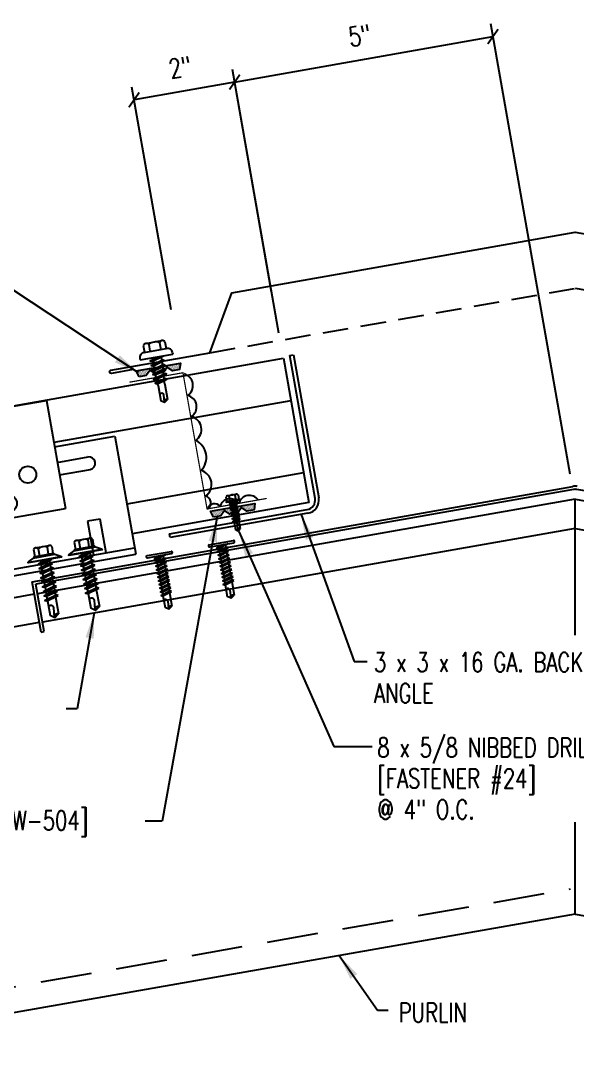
# Model space of a CAD drawing. Extents: x 1 to 43.1, y 11.4 to 32.3.
# Drawn here: x 12.31 to 23.2, y 11.91 to 32.26 of the extents above; entities that cross this region are included whole.
import ezdxf
from ezdxf.enums import TextEntityAlignment as Align

# ---------------------------------------------------------------- set-up
doc = ezdxf.new("R2010")
doc.units = 0
doc.header["$LTSCALE"] = 4
doc.header["$MEASUREMENT"] = 0
doc.linetypes.add('HIDDEN', pattern=[0.375, 0.25, -0.125])
doc.layers.get('0').update_dxf_attribs({"linetype": 'CONTINUOUS'})
doc.layers.get('DEFPOINTS').update_dxf_attribs({"linetype": 'CONTINUOUS'})
for name, color, linetype in [('CLIP', 5, 'CONTINUOUS'), ('CLO', 3, 'CONTINUOUS'), ('DIM', 7, 'CONTINUOUS'), ('FASTENER', 9, 'CONTINUOUS'), ('PANEL', 11, 'CONTINUOUS'), ('SEALANT', 8, 'CONTINUOUS'), ('STLA', 12, 'CONTINUOUS'), ('TAPE', 8, 'CONTINUOUS'), ('TEXT', 2, 'CONTINUOUS'), ('TRIM', 6, 'CONTINUOUS')]:
    doc.layers.add(name, color=color, linetype=linetype)
doc.styles.add('TEXT', font='SIMPLEX', dxfattribs={"width": 0.75, "height": 6})
doc.styles.add('TEXT1', font='ROMANS.shx', dxfattribs={"width": 0.75, "height": 0.375})
doc.dimstyles.new('DETAIL', dxfattribs={"dimscale": 4, "dimtxt": 0.09375, "dimasz": 0.0625, "dimexe": 0.0625, "dimexo": 0.125, "dimgap": 0.0625, "dimtad": 1, "dimdec": 4, "dimzin": 3, "dimdsep": 46, "dimlunit": 4, "dimtxsty": 'TEXT1', "dimblk": 'ARCHTICK', "dimcen": 0.0625, "dimclrd": 7, "dimclre": 7, "dimclrt": 2, "dimadec": 0, "dimazin": 0, "dimtfac": 0.59375, "dimtdec": 4, "dimtmove": 0, "dimatfit": 3, "dimfxl": 0, "dimfrac": 2, "dimtolj": 1, "dimtzin": 3, "dimarcsym": 0})
doc.dimstyles.new('DETAIL$7', dxfattribs={"dimscale": 4, "dimtxt": 0.09375, "dimasz": 0.125, "dimexe": 0.0625, "dimexo": 0.125, "dimgap": 0.0625, "dimtad": 1, "dimdec": 5, "dimzin": 3, "dimdsep": 46, "dimlunit": 4, "dimtxsty": 'TEXT', "dimblk": 'ARCHTICK', "dimcen": 0.0625, "dimclrd": 7, "dimclre": 7, "dimclrt": 2, "dimadec": 0, "dimazin": 0, "dimtfac": 0.666667, "dimtdec": 5, "dimtmove": 0, "dimatfit": 3, "dimfxl": 0, "dimfrac": 2, "dimtolj": 1, "dimtzin": 3, "dimarcsym": 0})

# ---------------------------------------------------------------- blocks, each defined once
blk = doc.blocks.new('_ArchTick')
at = {"color": 0, "const_width": 0.15}
blk.add_lwpolyline([(-0.5, -0.5), (0.5, 0.5)], dxfattribs=at)
blk = doc.blocks.new('*D5')
at = {"layer": 'DEFPOINTS', "color": 0}
for p in [(14.528, 30.709), (17.309, 26.452), (15.34, 26.105)]:
    blk.add_point(p, dxfattribs=at)
at = {"layer": 'DIM', "color": 7, "lineweight": -2}
for p, q in [((17.222, 26.944), (16.454, 31.303)), ((15.253, 26.597), (14.484, 30.955)), ((16.497, 31.056), (14.528, 30.709))]:
    blk.add_line(p, q, dxfattribs=at)
at = {"layer": 'DIM', "color": 7, "lineweight": -2, "xscale": 0.25, "yscale": 0.25, "zscale": 0.25}
for p, rotation in [((16.497, 31.056), 9.999999999999886), ((14.528, 30.709), 189.9999999999999)]:
    blk.add_blockref('_ArchTick', p, dxfattribs=dict(at, rotation=rotation))
at = {"layer": 'DIM', "color": 2, "insert": (15.43, 31.349), "char_height": 0.375, "attachment_point": 5, "rotation": 10, "style": 'TEXT1'}
blk.add_mtext('\\A1;2"', dxfattribs=at)
blk = doc.blocks.new('*D4')
at = {"layer": 'DEFPOINTS', "color": 0}
for p in [(21.555, 31.948), (17.451, 25.651), (23.153, 22.888)]:
    blk.add_point(p, dxfattribs=at)
at = {"layer": 'DIM', "color": 7, "lineweight": -2}
for p, q in [((23.066, 23.381), (21.512, 32.194)), ((16.497, 31.056), (21.555, 31.948)), ((17.364, 26.143), (16.454, 31.303))]:
    blk.add_line(p, q, dxfattribs=at)
at = {"layer": 'DIM', "color": 7, "lineweight": -2, "xscale": 0.25, "yscale": 0.25, "zscale": 0.25}
for p, rotation in [((21.555, 31.948), 10), ((16.497, 31.056), 190)]:
    blk.add_blockref('_ArchTick', p, dxfattribs=dict(at, rotation=rotation))
at = {"layer": 'DIM', "color": 2, "insert": (18.944, 31.968), "char_height": 0.375, "attachment_point": 5, "rotation": 10, "style": 'TEXT1'}
blk.add_mtext('\\A1;5"', dxfattribs=at)
blk = doc.blocks.new('MB_DW1')
at = {"layer": 'FASTENER'}
for p, q in [((-0.181, 0.276), (-0.181, 0.137)), ((-0.135, 0.302), (0.135, 0.302)), ((-0.089, 0.276), (-0.089, 0.137)), ((0.089, 0.276), (0.089, 0.137)), ((0.181, 0.276), (0.181, 0.137)), ((-0.217, 0.114), (-0.326, 0.059)), ((-0.326, 0.059), (-0.326, 0.049)), ((-0.326, 0.049), (0.326, 0.049)), ((-0.217, 0.114), (0.217, 0.114)), ((-0.193, 0.137), (0.193, 0.137)), ((-0.193, 0.119), (0.193, 0.119)), ((-0.181, 0.137), (0.181, 0.137)), ((-0.139, -0.016), (0.046, 0.037)), ((-0.104, -0.036), (0.139, 0.033)), ((-0.086, 0.037), (-0.086, -0.001)), ((-0.086, 0.037), (0.086, 0.037)), ((0.086, 0.037), (0.133, 0.037)), ((0.086, 0.018), (0.086, -0.042)), ((0.139, 0.033), (0.133, 0.037)), ((0.217, 0.114), (0.326, 0.059)), ((0.326, 0.059), (0.326, 0.049)), ((-0.104, -0.036), (-0.139, -0.016)), ((-0.139, -0.107), (0.104, -0.038)), ((-0.104, -0.127), (-0.139, -0.107)), ((-0.139, -0.198), (0.104, -0.128)), ((-0.104, -0.218), (-0.139, -0.198)), ((-0.104, -0.127), (0.139, -0.058)), ((-0.104, -0.218), (0.139, -0.149)), ((-0.086, -0.031), (-0.086, -0.092)), ((-0.086, -0.122), (-0.086, -0.183)), ((0.086, -0.073), (0.086, -0.133)), ((0.086, -0.164), (0.086, -0.224)), ((0.139, -0.058), (0.104, -0.038)), ((0.139, -0.149), (0.104, -0.128)), ((-0.139, -0.289), (0.104, -0.219)), ((-0.104, -0.309), (-0.139, -0.289)), ((-0.139, -0.38), (0.104, -0.31)), ((-0.104, -0.4), (-0.139, -0.38)), ((-0.139, -0.47), (0.104, -0.401)), ((-0.104, -0.309), (0.139, -0.239)), ((-0.104, -0.4), (0.139, -0.33)), ((-0.086, -0.213), (-0.086, -0.274)), ((-0.086, -0.304), (-0.086, -0.364)), ((-0.086, -0.395), (-0.086, -0.455)), ((0.086, -0.255), (0.086, -0.315)), ((0.086, -0.345), (0.086, -0.406)), ((0.139, -0.239), (0.104, -0.219)), ((0.139, -0.33), (0.104, -0.31)), ((0.139, -0.421), (0.104, -0.401)), ((-0.104, -0.491), (-0.139, -0.47)), ((-0.139, -0.561), (0.104, -0.492)), ((-0.104, -0.581), (-0.139, -0.561)), ((-0.139, -0.652), (0.104, -0.583)), ((-0.104, -0.491), (0.139, -0.421)), ((-0.104, -0.581), (0.139, -0.512)), ((-0.104, -0.672), (0.139, -0.603)), ((-0.086, -0.486), (-0.086, -0.546)), ((-0.086, -0.577), (-0.086, -0.637)), ((0.086, -0.436), (0.086, -0.497)), ((0.086, -0.527), (0.086, -0.588)), ((0.139, -0.512), (0.104, -0.492)), ((0.139, -0.603), (0.104, -0.583)), ((-0.104, -0.672), (-0.139, -0.652)), ((-0.139, -0.743), (0.104, -0.674)), ((-0.104, -0.763), (-0.139, -0.743)), ((-0.104, -0.763), (0.139, -0.694)), ((-0.086, -0.667), (-0.086, -0.728)), ((-0.086, -0.758), (-0.086, -1.05)), ((0.086, -0.618), (0.086, -0.679)), ((0.086, -0.709), (0.086, -1.05)), ((0.139, -0.694), (0.104, -0.674)), ((-0.002, -1.095), (0.014, -0.909)), ((0, -1.111), (-0.086, -1.05)), ((0, -1.111), (0.086, -1.05))]:
    blk.add_line(p, q, dxfattribs=at)
blk.add_lwpolyline([(-0.331, 0.037), (-0.331, 0.049), (0.331, 0.049), (0.331, 0.037)], close=True, dxfattribs=at)
for centre, radius, start, end in [((-0.135, 0.25), 0.0527, 29.8754, 150.1246), ((0, 0.138), 0.164, 56.9974, 123.0026), ((0.135, 0.25), 0.0527, 29.8754, 150.1246), ((-0.193, 0.128), 0.00894, 90, 270), ((0.193, 0.128), 0.00894, 270, 90), ((-0.046, -0.921), 0.0615, 11.1445, 130.906), ((0.054, -1.097), 0.0563, 55.4585, 194.8454)]:
    blk.add_arc(centre, radius, start, end, dxfattribs=at)
blk = doc.blocks.new('*X6')
at = {"color": 0}
for p, q in [((-0.434, 0.135), (-0.434, 0.135)), ((-0.434, 0.123), (-0.434, 0.123)), ((-0.422, 0.141), (-0.422, 0.141)), ((-0.422, 0.129), (-0.422, 0.129)), ((-0.422, 0.117), (-0.422, 0.117)), ((-0.422, 0.105), (-0.422, 0.105)), ((-0.422, 0.094), (-0.422, 0.094)), ((-0.422, 0.082), (-0.422, 0.082)), ((-0.41, 0.135), (-0.41, 0.135)), ((-0.41, 0.123), (-0.41, 0.123)), ((-0.41, 0.111), (-0.41, 0.111)), ((-0.41, 0.1), (-0.41, 0.1)), ((-0.41, 0.088), (-0.41, 0.088)), ((-0.41, 0.076), (-0.41, 0.076)), ((-0.41, 0.064), (-0.41, 0.064)), ((-0.41, 0.053), (-0.41, 0.053)), ((-0.41, 0.041), (-0.41, 0.041)), ((-0.398, 0.141), (-0.398, 0.141)), ((-0.398, 0.129), (-0.398, 0.129)), ((-0.398, 0.117), (-0.398, 0.117)), ((-0.398, 0.105), (-0.398, 0.105)), ((-0.398, 0.094), (-0.398, 0.094)), ((-0.398, 0.082), (-0.398, 0.082)), ((-0.398, 0.07), (-0.398, 0.07)), ((-0.398, 0.059), (-0.398, 0.059)), ((-0.398, 0.047), (-0.398, 0.047)), ((-0.398, 0.035), (-0.398, 0.035)), ((-0.398, 0.023), (-0.398, 0.023)), ((-0.387, 0.135), (-0.387, 0.135)), ((-0.387, 0.123), (-0.387, 0.123)), ((-0.387, 0.111), (-0.387, 0.111)), ((-0.387, 0.1), (-0.387, 0.1)), ((-0.387, 0.088), (-0.387, 0.088)), ((-0.387, 0.076), (-0.387, 0.076)), ((-0.387, 0.064), (-0.387, 0.064)), ((-0.387, 0.053), (-0.387, 0.053)), ((-0.387, 0.041), (-0.387, 0.041)), ((-0.387, 0.029), (-0.387, 0.029)), ((-0.375, 0.141), (-0.375, 0.141)), ((-0.375, 0.129), (-0.375, 0.129)), ((-0.375, 0.117), (-0.375, 0.117)), ((-0.375, 0.105), (-0.375, 0.105)), ((-0.375, 0.094), (-0.375, 0.094)), ((-0.375, 0.082), (-0.375, 0.082)), ((-0.375, 0.07), (-0.375, 0.07)), ((-0.375, 0.059), (-0.375, 0.059)), ((-0.375, 0.047), (-0.375, 0.047)), ((-0.375, 0.035), (-0.375, 0.035)), ((-0.375, 0.023), (-0.375, 0.023)), ((-0.363, 0.135), (-0.363, 0.135)), ((-0.363, 0.123), (-0.363, 0.123)), ((-0.363, 0.111), (-0.363, 0.111)), ((-0.363, 0.1), (-0.363, 0.1)), ((-0.363, 0.088), (-0.363, 0.088)), ((-0.363, 0.076), (-0.363, 0.076)), ((-0.363, 0.064), (-0.363, 0.064)), ((-0.363, 0.053), (-0.363, 0.053)), ((-0.363, 0.041), (-0.363, 0.041)), ((-0.363, 0.029), (-0.363, 0.029)), ((-0.352, 0.141), (-0.352, 0.141)), ((-0.352, 0.129), (-0.352, 0.129)), ((-0.352, 0.117), (-0.352, 0.117)), ((-0.352, 0.105), (-0.352, 0.105)), ((-0.352, 0.094), (-0.352, 0.094)), ((-0.352, 0.082), (-0.352, 0.082)), ((-0.352, 0.07), (-0.352, 0.07)), ((-0.352, 0.059), (-0.352, 0.059)), ((-0.352, 0.047), (-0.352, 0.047)), ((-0.352, 0.035), (-0.352, 0.035)), ((-0.352, 0.023), (-0.352, 0.023)), ((-0.34, 0.135), (-0.34, 0.135)), ((-0.34, 0.123), (-0.34, 0.123)), ((-0.34, 0.111), (-0.34, 0.111)), ((-0.34, 0.1), (-0.34, 0.1)), ((-0.34, 0.088), (-0.34, 0.088)), ((-0.34, 0.076), (-0.34, 0.076)), ((-0.34, 0.064), (-0.34, 0.064)), ((-0.34, 0.053), (-0.34, 0.053)), ((-0.34, 0.041), (-0.34, 0.041)), ((-0.34, 0.029), (-0.34, 0.029)), ((-0.328, 0.141), (-0.328, 0.141)), ((-0.328, 0.129), (-0.328, 0.129)), ((-0.328, 0.117), (-0.328, 0.117)), ((-0.328, 0.105), (-0.328, 0.105)), ((-0.328, 0.094), (-0.328, 0.094)), ((-0.328, 0.082), (-0.328, 0.082)), ((-0.328, 0.07), (-0.328, 0.07)), ((-0.328, 0.059), (-0.328, 0.059)), ((-0.328, 0.047), (-0.328, 0.047)), ((-0.328, 0.035), (-0.328, 0.035)), ((-0.328, 0.023), (-0.328, 0.023)), ((-0.316, 0.135), (-0.316, 0.135)), ((-0.316, 0.123), (-0.316, 0.123)), ((-0.316, 0.111), (-0.316, 0.111)), ((-0.316, 0.1), (-0.316, 0.1)), ((-0.316, 0.088), (-0.316, 0.088)), ((-0.316, 0.076), (-0.316, 0.076)), ((-0.316, 0.064), (-0.316, 0.064)), ((-0.316, 0.053), (-0.316, 0.053)), ((-0.316, 0.041), (-0.316, 0.041)), ((-0.316, 0.029), (-0.316, 0.029)), ((-0.305, 0.141), (-0.305, 0.141)), ((-0.305, 0.129), (-0.305, 0.129)), ((-0.305, 0.117), (-0.305, 0.117)), ((-0.305, 0.105), (-0.305, 0.105)), ((-0.305, 0.094), (-0.305, 0.094)), ((-0.305, 0.082), (-0.305, 0.082)), ((-0.305, 0.07), (-0.305, 0.07)), ((-0.305, 0.059), (-0.305, 0.059)), ((-0.305, 0.047), (-0.305, 0.047)), ((-0.305, 0.035), (-0.305, 0.035)), ((-0.305, 0.023), (-0.305, 0.023)), ((-0.293, 0.135), (-0.293, 0.135)), ((-0.293, 0.123), (-0.293, 0.123)), ((-0.293, 0.111), (-0.293, 0.111)), ((-0.293, 0.1), (-0.293, 0.1)), ((-0.293, 0.088), (-0.293, 0.088)), ((-0.293, 0.076), (-0.293, 0.076)), ((-0.293, 0.064), (-0.293, 0.064)), ((-0.293, 0.053), (-0.293, 0.053)), ((-0.293, 0.041), (-0.293, 0.041)), ((-0.293, 0.029), (-0.293, 0.029)), ((-0.281, 0.141), (-0.281, 0.141)), ((-0.281, 0.129), (-0.281, 0.129)), ((-0.281, 0.117), (-0.281, 0.117)), ((-0.281, 0.105), (-0.281, 0.105)), ((-0.281, 0.094), (-0.281, 0.094)), ((-0.281, 0.082), (-0.281, 0.082)), ((-0.281, 0.07), (-0.281, 0.07)), ((-0.281, 0.059), (-0.281, 0.059)), ((-0.281, 0.047), (-0.281, 0.047)), ((-0.281, 0.035), (-0.281, 0.035)), ((-0.281, 0.023), (-0.281, 0.023)), ((-0.27, 0.135), (-0.27, 0.135)), ((-0.27, 0.123), (-0.27, 0.123)), ((-0.27, 0.111), (-0.27, 0.111)), ((-0.27, 0.1), (-0.27, 0.1)), ((-0.27, 0.088), (-0.27, 0.088)), ((-0.27, 0.076), (-0.27, 0.076)), ((-0.27, 0.064), (-0.27, 0.064)), ((-0.27, 0.053), (-0.27, 0.053)), ((-0.27, 0.041), (-0.27, 0.041)), ((-0.27, 0.029), (-0.27, 0.029)), ((-0.258, 0.141), (-0.258, 0.141)), ((-0.258, 0.129), (-0.258, 0.129)), ((-0.258, 0.117), (-0.258, 0.117)), ((-0.258, 0.105), (-0.258, 0.105)), ((-0.258, 0.094), (-0.258, 0.094)), ((-0.258, 0.082), (-0.258, 0.082)), ((-0.258, 0.07), (-0.258, 0.07)), ((-0.258, 0.059), (-0.258, 0.059)), ((-0.258, 0.047), (-0.258, 0.047)), ((-0.258, 0.035), (-0.258, 0.035)), ((-0.258, 0.023), (-0.258, 0.023)), ((-0.246, 0.135), (-0.246, 0.135)), ((-0.246, 0.123), (-0.246, 0.123)), ((-0.246, 0.111), (-0.246, 0.111)), ((-0.246, 0.1), (-0.246, 0.1)), ((-0.246, 0.088), (-0.246, 0.088)), ((-0.246, 0.076), (-0.246, 0.076)), ((-0.246, 0.064), (-0.246, 0.064)), ((-0.246, 0.053), (-0.246, 0.053)), ((-0.246, 0.041), (-0.246, 0.041)), ((-0.234, 0.141), (-0.234, 0.141)), ((-0.234, 0.129), (-0.234, 0.129)), ((-0.234, 0.117), (-0.234, 0.117)), ((-0.234, 0.105), (-0.234, 0.105)), ((-0.234, 0.094), (-0.234, 0.094)), ((-0.234, 0.082), (-0.234, 0.082)), ((-0.234, 0.07), (-0.234, 0.07)), ((-0.234, 0.059), (-0.234, 0.059)), ((-0.234, 0.047), (-0.234, 0.047)), ((-0.223, 0.135), (-0.223, 0.135)), ((-0.223, 0.123), (-0.223, 0.123)), ((-0.223, 0.111), (-0.223, 0.111)), ((-0.223, 0.1), (-0.223, 0.1)), ((-0.223, 0.088), (-0.223, 0.088)), ((-0.223, 0.076), (-0.223, 0.076)), ((-0.223, 0.064), (-0.223, 0.064)), ((-0.211, 0.141), (-0.211, 0.141)), ((-0.211, 0.129), (-0.211, 0.129)), ((-0.211, 0.117), (-0.211, 0.117)), ((-0.211, 0.105), (-0.211, 0.105)), ((-0.211, 0.094), (-0.211, 0.094)), ((-0.211, 0.082), (-0.211, 0.082)), ((-0.211, 0.07), (-0.211, 0.07)), ((-0.199, 0.135), (-0.199, 0.135)), ((-0.199, 0.123), (-0.199, 0.123)), ((-0.199, 0.111), (-0.199, 0.111)), ((-0.199, 0.1), (-0.199, 0.1)), ((-0.199, 0.088), (-0.199, 0.088)), ((-0.188, 0.141), (-0.188, 0.141)), ((-0.188, 0.129), (-0.188, 0.129)), ((-0.188, 0.117), (-0.188, 0.117)), ((-0.188, 0.105), (-0.188, 0.105)), ((-0.188, 0.094), (-0.188, 0.094)), ((-0.176, 0.135), (-0.176, 0.135)), ((-0.176, 0.123), (-0.176, 0.123)), ((-0.176, 0.111), (-0.176, 0.111)), ((-0.164, 0.141), (-0.164, 0.141)), ((-0.164, 0.129), (-0.164, 0.129)), ((-0.164, 0.117), (-0.164, 0.117)), ((-0.164, 0.105), (-0.164, 0.105)), ((-0.152, 0.135), (-0.152, 0.135)), ((-0.152, 0.123), (-0.152, 0.123)), ((-0.152, 0.111), (-0.152, 0.111)), ((-0.152, 0.1), (-0.152, 0.1)), ((-0.141, 0.141), (-0.141, 0.141)), ((-0.141, 0.129), (-0.141, 0.129)), ((-0.141, 0.117), (-0.141, 0.117)), ((-0.141, 0.105), (-0.141, 0.105)), ((-0.141, 0.094), (-0.141, 0.094)), ((-0.141, 0.082), (-0.141, 0.082)), ((-0.129, 0.135), (-0.129, 0.135)), ((-0.129, 0.123), (-0.129, 0.123)), ((-0.129, 0.111), (-0.129, 0.111)), ((-0.129, 0.1), (-0.129, 0.1)), ((-0.129, 0.088), (-0.129, 0.088)), ((-0.129, 0.076), (-0.129, 0.076)), ((-0.117, 0.141), (-0.117, 0.141)), ((-0.117, 0.129), (-0.117, 0.129)), ((-0.117, 0.117), (-0.117, 0.117)), ((-0.117, 0.105), (-0.117, 0.105)), ((-0.117, 0.094), (-0.117, 0.094)), ((-0.117, 0.082), (-0.117, 0.082)), ((-0.117, 0.07), (-0.117, 0.07)), ((-0.117, 0.059), (-0.117, 0.059)), ((-0.105, 0.135), (-0.105, 0.135)), ((-0.105, 0.123), (-0.105, 0.123)), ((-0.105, 0.111), (-0.105, 0.111)), ((-0.105, 0.1), (-0.105, 0.1)), ((-0.105, 0.088), (-0.105, 0.088)), ((-0.105, 0.076), (-0.105, 0.076)), ((-0.105, 0.064), (-0.105, 0.064)), ((-0.105, 0.053), (-0.105, 0.053)), ((-0.094, 0.141), (-0.094, 0.141)), ((-0.094, 0.129), (-0.094, 0.129)), ((-0.094, 0.117), (-0.094, 0.117)), ((-0.094, 0.105), (-0.094, 0.105)), ((-0.094, 0.094), (-0.094, 0.094)), ((-0.094, 0.082), (-0.094, 0.082)), ((-0.094, 0.07), (-0.094, 0.07)), ((-0.094, 0.059), (-0.094, 0.059)), ((-0.094, 0.047), (-0.094, 0.047)), ((-0.094, 0.035), (-0.094, 0.035)), ((-0.082, 0.135), (-0.082, 0.135)), ((-0.082, 0.123), (-0.082, 0.123)), ((-0.082, 0.111), (-0.082, 0.111)), ((-0.082, 0.1), (-0.082, 0.1)), ((-0.082, 0.088), (-0.082, 0.088)), ((-0.082, 0.076), (-0.082, 0.076)), ((-0.082, 0.064), (-0.082, 0.064)), ((-0.082, 0.053), (-0.082, 0.053)), ((-0.082, 0.041), (-0.082, 0.041)), ((-0.082, 0.029), (-0.082, 0.029)), ((-0.07, 0.141), (-0.07, 0.141)), ((-0.07, 0.129), (-0.07, 0.129)), ((-0.07, 0.117), (-0.07, 0.117)), ((-0.07, 0.105), (-0.07, 0.105)), ((-0.07, 0.094), (-0.07, 0.094)), ((-0.07, 0.082), (-0.07, 0.082)), ((-0.07, 0.07), (-0.07, 0.07)), ((-0.07, 0.059), (-0.07, 0.059)), ((-0.07, 0.047), (-0.07, 0.047)), ((-0.07, 0.035), (-0.07, 0.035)), ((-0.07, 0.023), (-0.07, 0.023)), ((-0.059, 0.135), (-0.059, 0.135)), ((-0.059, 0.123), (-0.059, 0.123)), ((-0.059, 0.111), (-0.059, 0.111)), ((-0.059, 0.1), (-0.059, 0.1)), ((-0.059, 0.088), (-0.059, 0.088)), ((-0.059, 0.076), (-0.059, 0.076)), ((-0.059, 0.064), (-0.059, 0.064)), ((-0.059, 0.053), (-0.059, 0.053)), ((-0.059, 0.041), (-0.059, 0.041)), ((-0.059, 0.029), (-0.059, 0.029)), ((-0.047, 0.141), (-0.047, 0.141)), ((-0.047, 0.129), (-0.047, 0.129)), ((-0.047, 0.117), (-0.047, 0.117)), ((-0.047, 0.105), (-0.047, 0.105)), ((-0.047, 0.094), (-0.047, 0.094)), ((-0.047, 0.082), (-0.047, 0.082)), ((-0.047, 0.07), (-0.047, 0.07)), ((-0.047, 0.059), (-0.047, 0.059)), ((-0.047, 0.047), (-0.047, 0.047)), ((-0.047, 0.035), (-0.047, 0.035)), ((-0.047, 0.023), (-0.047, 0.023)), ((-0.035, 0.135), (-0.035, 0.135)), ((-0.035, 0.123), (-0.035, 0.123)), ((-0.035, 0.111), (-0.035, 0.111)), ((-0.035, 0.1), (-0.035, 0.1)), ((-0.035, 0.088), (-0.035, 0.088)), ((-0.035, 0.076), (-0.035, 0.076)), ((-0.035, 0.064), (-0.035, 0.064)), ((-0.035, 0.053), (-0.035, 0.053)), ((-0.035, 0.041), (-0.035, 0.041)), ((-0.035, 0.029), (-0.035, 0.029)), ((-0.023, 0.141), (-0.023, 0.141)), ((-0.023, 0.129), (-0.023, 0.129)), ((-0.023, 0.117), (-0.023, 0.117)), ((-0.023, 0.105), (-0.023, 0.105)), ((-0.023, 0.094), (-0.023, 0.094)), ((-0.023, 0.082), (-0.023, 0.082)), ((-0.023, 0.07), (-0.023, 0.07)), ((-0.023, 0.059), (-0.023, 0.059)), ((-0.023, 0.047), (-0.023, 0.047)), ((-0.023, 0.035), (-0.023, 0.035)), ((-0.023, 0.023), (-0.023, 0.023)), ((-0.012, 0.135), (-0.012, 0.135)), ((-0.012, 0.123), (-0.012, 0.123)), ((-0.012, 0.111), (-0.012, 0.111)), ((-0.012, 0.1), (-0.012, 0.1)), ((-0.012, 0.088), (-0.012, 0.088)), ((-0.012, 0.076), (-0.012, 0.076)), ((-0.012, 0.064), (-0.012, 0.064)), ((-0.012, 0.053), (-0.012, 0.053)), ((-0.012, 0.041), (-0.012, 0.041)), ((-0.012, 0.029), (-0.012, 0.029)), ((0, 0.141), (0, 0.141)), ((0, 0.129), (0, 0.129)), ((0, 0.117), (0, 0.117)), ((0, 0.105), (0, 0.105)), ((0, 0.094), (0, 0.094)), ((0, 0.082), (0, 0.082)), ((0, 0.07), (0, 0.07)), ((0, 0.059), (0, 0.059)), ((0, 0.047), (0, 0.047)), ((0, 0.035), (0, 0.035)), ((0, 0.023), (0, 0.023)), ((0.012, 0.135), (0.012, 0.135)), ((0.012, 0.123), (0.012, 0.123)), ((0.012, 0.111), (0.012, 0.111)), ((0.012, 0.1), (0.012, 0.1)), ((0.012, 0.088), (0.012, 0.088)), ((0.012, 0.076), (0.012, 0.076)), ((0.012, 0.064), (0.012, 0.064)), ((0.012, 0.053), (0.012, 0.053)), ((0.012, 0.041), (0.012, 0.041)), ((0.012, 0.029), (0.012, 0.029)), ((0.023, 0.141), (0.023, 0.141)), ((0.023, 0.129), (0.023, 0.129)), ((0.023, 0.117), (0.023, 0.117)), ((0.023, 0.105), (0.023, 0.105)), ((0.023, 0.094), (0.023, 0.094)), ((0.023, 0.082), (0.023, 0.082)), ((0.023, 0.07), (0.023, 0.07)), ((0.023, 0.059), (0.023, 0.059)), ((0.023, 0.047), (0.023, 0.047)), ((0.023, 0.035), (0.023, 0.035)), ((0.023, 0.023), (0.023, 0.023)), ((0.035, 0.135), (0.035, 0.135)), ((0.035, 0.123), (0.035, 0.123)), ((0.035, 0.111), (0.035, 0.111)), ((0.035, 0.1), (0.035, 0.1)), ((0.035, 0.088), (0.035, 0.088)), ((0.035, 0.076), (0.035, 0.076)), ((0.035, 0.064), (0.035, 0.064)), ((0.035, 0.053), (0.035, 0.053)), ((0.035, 0.041), (0.035, 0.041)), ((0.035, 0.029), (0.035, 0.029)), ((0.047, 0.141), (0.047, 0.141)), ((0.047, 0.129), (0.047, 0.129)), ((0.047, 0.117), (0.047, 0.117)), ((0.047, 0.105), (0.047, 0.105)), ((0.047, 0.094), (0.047, 0.094)), ((0.047, 0.082), (0.047, 0.082)), ((0.047, 0.07), (0.047, 0.07)), ((0.047, 0.059), (0.047, 0.059)), ((0.047, 0.047), (0.047, 0.047)), ((0.047, 0.035), (0.047, 0.035)), ((0.047, 0.023), (0.047, 0.023)), ((0.059, 0.135), (0.059, 0.135)), ((0.059, 0.123), (0.059, 0.123)), ((0.059, 0.111), (0.059, 0.111)), ((0.059, 0.1), (0.059, 0.1)), ((0.059, 0.088), (0.059, 0.088)), ((0.059, 0.076), (0.059, 0.076)), ((0.059, 0.064), (0.059, 0.064)), ((0.059, 0.053), (0.059, 0.053)), ((0.059, 0.041), (0.059, 0.041)), ((0.059, 0.029), (0.059, 0.029)), ((0.07, 0.141), (0.07, 0.141)), ((0.07, 0.129), (0.07, 0.129)), ((0.07, 0.117), (0.07, 0.117)), ((0.07, 0.105), (0.07, 0.105)), ((0.07, 0.094), (0.07, 0.094)), ((0.07, 0.082), (0.07, 0.082)), ((0.07, 0.07), (0.07, 0.07)), ((0.07, 0.059), (0.07, 0.059)), ((0.07, 0.047), (0.07, 0.047)), ((0.07, 0.035), (0.07, 0.035)), ((0.07, 0.023), (0.07, 0.023)), ((0.082, 0.135), (0.082, 0.135)), ((0.082, 0.123), (0.082, 0.123)), ((0.082, 0.111), (0.082, 0.111)), ((0.082, 0.1), (0.082, 0.1)), ((0.082, 0.088), (0.082, 0.088)), ((0.082, 0.076), (0.082, 0.076)), ((0.082, 0.064), (0.082, 0.064)), ((0.082, 0.053), (0.082, 0.053)), ((0.082, 0.041), (0.082, 0.041)), ((0.082, 0.029), (0.082, 0.029)), ((0.094, 0.141), (0.094, 0.141)), ((0.094, 0.129), (0.094, 0.129)), ((0.094, 0.117), (0.094, 0.117)), ((0.094, 0.105), (0.094, 0.105)), ((0.094, 0.094), (0.094, 0.094)), ((0.094, 0.082), (0.094, 0.082)), ((0.094, 0.07), (0.094, 0.07)), ((0.094, 0.059), (0.094, 0.059)), ((0.094, 0.047), (0.094, 0.047)), ((0.094, 0.035), (0.094, 0.035)), ((0.105, 0.135), (0.105, 0.135)), ((0.105, 0.123), (0.105, 0.123)), ((0.105, 0.111), (0.105, 0.111)), ((0.105, 0.1), (0.105, 0.1)), ((0.105, 0.088), (0.105, 0.088)), ((0.105, 0.076), (0.105, 0.076)), ((0.105, 0.064), (0.105, 0.064)), ((0.105, 0.053), (0.105, 0.053)), ((0.117, 0.141), (0.117, 0.141)), ((0.117, 0.129), (0.117, 0.129)), ((0.117, 0.117), (0.117, 0.117)), ((0.117, 0.105), (0.117, 0.105)), ((0.117, 0.094), (0.117, 0.094)), ((0.117, 0.082), (0.117, 0.082)), ((0.117, 0.07), (0.117, 0.07)), ((0.117, 0.059), (0.117, 0.059)), ((0.129, 0.135), (0.129, 0.135)), ((0.129, 0.123), (0.129, 0.123)), ((0.129, 0.111), (0.129, 0.111)), ((0.129, 0.1), (0.129, 0.1)), ((0.129, 0.088), (0.129, 0.088)), ((0.129, 0.076), (0.129, 0.076)), ((0.141, 0.141), (0.141, 0.141)), ((0.141, 0.129), (0.141, 0.129)), ((0.141, 0.117), (0.141, 0.117)), ((0.141, 0.105), (0.141, 0.105)), ((0.141, 0.094), (0.141, 0.094)), ((0.141, 0.082), (0.141, 0.082)), ((0.152, 0.135), (0.152, 0.135)), ((0.152, 0.123), (0.152, 0.123)), ((0.152, 0.111), (0.152, 0.111)), ((0.152, 0.1), (0.152, 0.1)), ((0.164, 0.141), (0.164, 0.141)), ((0.164, 0.129), (0.164, 0.129)), ((0.164, 0.117), (0.164, 0.117)), ((0.164, 0.105), (0.164, 0.105)), ((0.176, 0.135), (0.176, 0.135)), ((0.176, 0.123), (0.176, 0.123)), ((0.176, 0.111), (0.176, 0.111)), ((0.188, 0.141), (0.188, 0.141)), ((0.188, 0.129), (0.188, 0.129)), ((0.188, 0.117), (0.188, 0.117)), ((0.188, 0.105), (0.188, 0.105)), ((0.188, 0.094), (0.188, 0.094)), ((0.199, 0.135), (0.199, 0.135)), ((0.199, 0.123), (0.199, 0.123)), ((0.199, 0.111), (0.199, 0.111)), ((0.199, 0.1), (0.199, 0.1)), ((0.199, 0.088), (0.199, 0.088)), ((0.211, 0.141), (0.211, 0.141)), ((0.211, 0.129), (0.211, 0.129)), ((0.211, 0.117), (0.211, 0.117)), ((0.211, 0.105), (0.211, 0.105)), ((0.211, 0.094), (0.211, 0.094)), ((0.211, 0.082), (0.211, 0.082)), ((0.211, 0.07), (0.211, 0.07)), ((0.223, 0.135), (0.223, 0.135)), ((0.223, 0.123), (0.223, 0.123)), ((0.223, 0.111), (0.223, 0.111)), ((0.223, 0.1), (0.223, 0.1)), ((0.223, 0.088), (0.223, 0.088)), ((0.223, 0.076), (0.223, 0.076)), ((0.223, 0.064), (0.223, 0.064)), ((0.234, 0.141), (0.234, 0.141)), ((0.234, 0.129), (0.234, 0.129)), ((0.234, 0.117), (0.234, 0.117)), ((0.234, 0.105), (0.234, 0.105)), ((0.234, 0.094), (0.234, 0.094)), ((0.234, 0.082), (0.234, 0.082)), ((0.234, 0.07), (0.234, 0.07)), ((0.234, 0.059), (0.234, 0.059)), ((0.234, 0.047), (0.234, 0.047)), ((0.246, 0.135), (0.246, 0.135)), ((0.246, 0.123), (0.246, 0.123)), ((0.246, 0.111), (0.246, 0.111)), ((0.246, 0.1), (0.246, 0.1)), ((0.246, 0.088), (0.246, 0.088)), ((0.246, 0.076), (0.246, 0.076)), ((0.246, 0.064), (0.246, 0.064)), ((0.246, 0.053), (0.246, 0.053)), ((0.246, 0.041), (0.246, 0.041)), ((0.258, 0.141), (0.258, 0.141)), ((0.258, 0.129), (0.258, 0.129)), ((0.258, 0.117), (0.258, 0.117)), ((0.258, 0.105), (0.258, 0.105)), ((0.258, 0.094), (0.258, 0.094)), ((0.258, 0.082), (0.258, 0.082)), ((0.258, 0.07), (0.258, 0.07)), ((0.258, 0.059), (0.258, 0.059)), ((0.258, 0.047), (0.258, 0.047)), ((0.258, 0.035), (0.258, 0.035)), ((0.258, 0.023), (0.258, 0.023)), ((0.27, 0.135), (0.27, 0.135)), ((0.27, 0.123), (0.27, 0.123)), ((0.27, 0.111), (0.27, 0.111)), ((0.27, 0.1), (0.27, 0.1)), ((0.27, 0.088), (0.27, 0.088)), ((0.27, 0.076), (0.27, 0.076)), ((0.27, 0.064), (0.27, 0.064)), ((0.27, 0.053), (0.27, 0.053)), ((0.27, 0.041), (0.27, 0.041)), ((0.27, 0.029), (0.27, 0.029)), ((0.281, 0.141), (0.281, 0.141)), ((0.281, 0.129), (0.281, 0.129)), ((0.281, 0.117), (0.281, 0.117)), ((0.281, 0.105), (0.281, 0.105)), ((0.281, 0.094), (0.281, 0.094)), ((0.281, 0.082), (0.281, 0.082)), ((0.281, 0.07), (0.281, 0.07)), ((0.281, 0.059), (0.281, 0.059)), ((0.281, 0.047), (0.281, 0.047)), ((0.281, 0.035), (0.281, 0.035)), ((0.281, 0.023), (0.281, 0.023)), ((0.293, 0.135), (0.293, 0.135)), ((0.293, 0.123), (0.293, 0.123)), ((0.293, 0.111), (0.293, 0.111)), ((0.293, 0.1), (0.293, 0.1)), ((0.293, 0.088), (0.293, 0.088)), ((0.293, 0.076), (0.293, 0.076)), ((0.293, 0.064), (0.293, 0.064)), ((0.293, 0.053), (0.293, 0.053)), ((0.293, 0.041), (0.293, 0.041)), ((0.293, 0.029), (0.293, 0.029)), ((0.305, 0.141), (0.305, 0.141)), ((0.305, 0.129), (0.305, 0.129)), ((0.305, 0.117), (0.305, 0.117)), ((0.305, 0.105), (0.305, 0.105)), ((0.305, 0.094), (0.305, 0.094)), ((0.305, 0.082), (0.305, 0.082)), ((0.305, 0.07), (0.305, 0.07)), ((0.305, 0.059), (0.305, 0.059)), ((0.305, 0.047), (0.305, 0.047)), ((0.305, 0.035), (0.305, 0.035)), ((0.305, 0.023), (0.305, 0.023)), ((0.316, 0.135), (0.316, 0.135)), ((0.316, 0.123), (0.316, 0.123)), ((0.316, 0.111), (0.316, 0.111)), ((0.316, 0.1), (0.316, 0.1)), ((0.316, 0.088), (0.316, 0.088)), ((0.316, 0.076), (0.316, 0.076)), ((0.316, 0.064), (0.316, 0.064)), ((0.316, 0.053), (0.316, 0.053)), ((0.316, 0.041), (0.316, 0.041)), ((0.316, 0.029), (0.316, 0.029)), ((0.328, 0.141), (0.328, 0.141)), ((0.328, 0.129), (0.328, 0.129)), ((0.328, 0.117), (0.328, 0.117)), ((0.328, 0.105), (0.328, 0.105)), ((0.328, 0.094), (0.328, 0.094)), ((0.328, 0.082), (0.328, 0.082)), ((0.328, 0.07), (0.328, 0.07)), ((0.328, 0.059), (0.328, 0.059)), ((0.328, 0.047), (0.328, 0.047)), ((0.328, 0.035), (0.328, 0.035)), ((0.328, 0.023), (0.328, 0.023)), ((0.34, 0.135), (0.34, 0.135)), ((0.34, 0.123), (0.34, 0.123)), ((0.34, 0.111), (0.34, 0.111)), ((0.34, 0.1), (0.34, 0.1)), ((0.34, 0.088), (0.34, 0.088)), ((0.34, 0.076), (0.34, 0.076)), ((0.34, 0.064), (0.34, 0.064)), ((0.34, 0.053), (0.34, 0.053)), ((0.34, 0.041), (0.34, 0.041)), ((0.34, 0.029), (0.34, 0.029)), ((0.352, 0.141), (0.352, 0.141)), ((0.352, 0.129), (0.352, 0.129)), ((0.352, 0.117), (0.352, 0.117)), ((0.352, 0.105), (0.352, 0.105)), ((0.352, 0.094), (0.352, 0.094)), ((0.352, 0.082), (0.352, 0.082)), ((0.352, 0.07), (0.352, 0.07)), ((0.352, 0.059), (0.352, 0.059)), ((0.352, 0.047), (0.352, 0.047)), ((0.352, 0.035), (0.352, 0.035)), ((0.352, 0.023), (0.352, 0.023)), ((0.363, 0.135), (0.363, 0.135)), ((0.363, 0.123), (0.363, 0.123)), ((0.363, 0.111), (0.363, 0.111)), ((0.363, 0.1), (0.363, 0.1)), ((0.363, 0.088), (0.363, 0.088)), ((0.363, 0.076), (0.363, 0.076)), ((0.363, 0.064), (0.363, 0.064)), ((0.363, 0.053), (0.363, 0.053)), ((0.363, 0.041), (0.363, 0.041)), ((0.363, 0.029), (0.363, 0.029)), ((0.375, 0.141), (0.375, 0.141)), ((0.375, 0.129), (0.375, 0.129)), ((0.375, 0.117), (0.375, 0.117)), ((0.375, 0.105), (0.375, 0.105)), ((0.375, 0.094), (0.375, 0.094)), ((0.375, 0.082), (0.375, 0.082)), ((0.375, 0.07), (0.375, 0.07)), ((0.375, 0.059), (0.375, 0.059)), ((0.375, 0.047), (0.375, 0.047)), ((0.375, 0.035), (0.375, 0.035)), ((0.375, 0.023), (0.375, 0.023)), ((0.387, 0.135), (0.387, 0.135)), ((0.387, 0.123), (0.387, 0.123)), ((0.387, 0.111), (0.387, 0.111)), ((0.387, 0.1), (0.387, 0.1)), ((0.387, 0.088), (0.387, 0.088)), ((0.387, 0.076), (0.387, 0.076)), ((0.387, 0.064), (0.387, 0.064)), ((0.387, 0.053), (0.387, 0.053)), ((0.387, 0.041), (0.387, 0.041)), ((0.387, 0.029), (0.387, 0.029)), ((0.398, 0.141), (0.398, 0.141)), ((0.398, 0.129), (0.398, 0.129)), ((0.398, 0.117), (0.398, 0.117)), ((0.398, 0.105), (0.398, 0.105)), ((0.398, 0.094), (0.398, 0.094)), ((0.398, 0.082), (0.398, 0.082)), ((0.398, 0.07), (0.398, 0.07)), ((0.398, 0.059), (0.398, 0.059)), ((0.398, 0.047), (0.398, 0.047)), ((0.398, 0.035), (0.398, 0.035)), ((0.398, 0.023), (0.398, 0.023)), ((0.41, 0.135), (0.41, 0.135)), ((0.41, 0.123), (0.41, 0.123)), ((0.41, 0.111), (0.41, 0.111)), ((0.41, 0.1), (0.41, 0.1)), ((0.41, 0.088), (0.41, 0.088)), ((0.41, 0.076), (0.41, 0.076)), ((0.41, 0.064), (0.41, 0.064)), ((0.41, 0.053), (0.41, 0.053)), ((0.41, 0.041), (0.41, 0.041)), ((0.422, 0.141), (0.422, 0.141)), ((0.422, 0.129), (0.422, 0.129)), ((0.422, 0.117), (0.422, 0.117)), ((0.422, 0.105), (0.422, 0.105)), ((0.422, 0.094), (0.422, 0.094)), ((0.422, 0.082), (0.422, 0.082)), ((0.434, 0.135), (0.434, 0.135)), ((0.434, 0.123), (0.434, 0.123))]:
    blk.add_line(p, q, dxfattribs=at)
blk = doc.blocks.new('MB_DBTAP')
at = {"layer": 'TAPE', "color": 9}
blk.add_lwpolyline([(-0.403, 0.018), (-0.442, 0.141), (0.442, 0.141), (0.403, 0.018), (0.26, 0.018), (0.17, 0.109), (0.079, 0.018), (0, 0.018), (-0.079, 0.018), (-0.17, 0.109), (-0.26, 0.018)], close=True, dxfattribs=at)
at = {"layer": 'TAPE', "color": 251}
blk.add_blockref('*X6', (0, 0), dxfattribs=at)
blk = doc.blocks.new('MB_DW4')
at = {"layer": 'FASTENER'}
for p, q in [((-0.217, 0.305), (-0.217, 0.171)), ((-0.163, 0.337), (0.159, 0.337)), ((-0.108, 0.305), (-0.108, 0.171)), ((0.105, 0.305), (0.105, 0.171)), ((0.214, 0.305), (0.214, 0.171)), ((-0.326, 0.071), (-0.326, 0.037)), ((-0.326, 0.037), (0.322, 0.037)), ((-0.226, 0.171), (0.214, 0.171)), ((-0.141, -0.014), (0.037, 0.037)), ((-0.105, -0.034), (0.137, 0.035)), ((-0.088, 0.037), (-0.088, 0.001)), ((-0.088, 0.037), (0.085, 0.037)), ((0.085, 0.037), (0.134, 0.037)), ((0.085, 0.02), (0.085, -0.041)), ((0.137, 0.035), (0.134, 0.037)), ((0.322, 0.071), (0.322, 0.037)), ((-0.105, -0.034), (-0.141, -0.014)), ((-0.141, -0.105), (0.102, -0.036)), ((-0.105, -0.125), (-0.141, -0.105)), ((-0.141, -0.196), (0.102, -0.127)), ((-0.105, -0.216), (-0.141, -0.196)), ((-0.105, -0.125), (0.137, -0.056)), ((-0.105, -0.216), (0.137, -0.147)), ((-0.088, -0.029), (-0.088, -0.09)), ((-0.088, -0.12), (-0.088, -0.181)), ((0.085, -0.071), (0.085, -0.131)), ((0.085, -0.162), (0.085, -0.211)), ((0.137, -0.056), (0.102, -0.036)), ((0.137, -0.147), (0.102, -0.127)), ((-0.141, -0.287), (0.102, -0.217)), ((-0.105, -0.307), (-0.141, -0.287)), ((-0.141, -0.378), (0.102, -0.308)), ((-0.105, -0.398), (-0.141, -0.378)), ((-0.122, -0.463), (0.089, -0.403)), ((-0.105, -0.307), (0.137, -0.238)), ((-0.105, -0.398), (0.137, -0.328)), ((-0.084, -0.27), (-0.088, -0.211)), ((-0.078, -0.36), (-0.082, -0.3)), ((-0.071, -0.449), (-0.075, -0.389)), ((0.071, -0.408), (0.075, -0.346)), ((0.077, -0.315), (0.082, -0.253)), ((0.084, -0.223), (0.085, -0.211)), ((0.124, -0.423), (0.089, -0.403)), ((0.137, -0.238), (0.102, -0.217)), ((0.137, -0.328), (0.102, -0.308)), ((-0.086, -0.483), (-0.122, -0.463)), ((-0.086, -0.483), (0.124, -0.423)), ((-0.066, -0.516), (-0.069, -0.478)), ((-0.066, -0.516), (-0.066, -0.82)), ((0.063, -0.515), (0.068, -0.439)), ((0.063, -0.516), (0.063, -0.82)), ((-0.003, -0.854), (0.009, -0.714)), ((-0.002, -0.866), (-0.066, -0.82)), ((-0.002, -0.866), (0.063, -0.82))]:
    blk.add_line(p, q, dxfattribs=at)
for centre, radius, start, end in [((-0.163, 0.274), 0.0628, 29.8754, 150.1246), ((-0.002, 0.141), 0.196, 56.9974, 123.0026), ((0.159, 0.274), 0.0628, 29.8754, 150.1246), ((-0.226, 0.071), 0.1, 90, 180), ((0.222, 0.071), 0.1, 0, 90), ((0.073, -0.516), 0.01, 175.9484, 180), ((-0.036, -0.723), 0.0461, 11.1445, 130.906), ((0.039, -0.855), 0.0422, 55.4585, 194.8454)]:
    blk.add_arc(centre, radius, start, end, dxfattribs=at)
blk = doc.blocks.new('A$C53AF356D')
at = {"layer": 'CLIP'}
for p, q in [((-1.682, 1.657), (0.471, 2.036)), ((0.471, 2.036), (0.843, -0.076)), ((-1.31, -0.455), (-1.682, 1.657)), ((0.631, 1.131), (1.812, 1.339)), ((1.812, 1.339), (2.22, -0.974)), ((0.685, 0.823), (1.293, 0.93)), ((-2.619, 0.558), (-1.523, 0.751)), ((0.728, 0.577), (1.337, 0.684)), ((-2.211, -1.755), (-2.619, 0.558)), ((-2.068, 0.338), (-1.468, 0.443)), ((-2.025, 0.091), (-1.425, 0.197)), ((-1.31, -0.455), (0.843, -0.076)), ((1.526, -0.285), (1.28, -0.329)), ((1.28, -0.329), (1.397, -0.992)), ((1.643, -0.948), (1.526, -0.285)), ((-2.233, -1.632), (2.199, -0.85)), ((-2.211, -1.755), (2.22, -0.974)), ((-1.551, -0.828), (-1.797, -0.871)), ((-1.797, -0.871), (-1.681, -1.534)), ((-1.551, -0.828), (-1.434, -1.491)), ((-1.434, -1.491), (-1.551, -0.828))]:
    blk.add_line(p, q, dxfattribs=at)
for centre in [(0.107, 0.584), (-0.843, 0.417), (-0.271, 0.021)]:
    blk.add_circle(centre, 0.165, dxfattribs=at)
for centre, start, end in [((1.306, 0.806), 280, 100), ((-2.046, 0.215), 100, 280)]:
    blk.add_arc(centre, 0.125, start, end, dxfattribs=at)
blk = doc.blocks.new('sd2')
at = {"layer": 'FASTENER'}
for p, q in [((-0.129, 0.049), (0.129, 0.049)), ((-0.129, 0.037), (0.129, 0.037)), ((-0.121, 0.142), (-0.121, 0.049)), ((-0.121, 0.049), (0.121, 0.049)), ((-0.09, 0.159), (0.09, 0.159)), ((-0.081, 0.002), (0.031, 0.037)), ((-0.057, -0.012), (-0.081, 0.002)), ((-0.06, 0.142), (-0.06, 0.049)), ((-0.057, -0.012), (0.081, 0.034)), ((-0.046, 0.037), (0.046, 0.037)), ((-0.046, 0.037), (-0.046, 0.012)), ((0.046, 0.037), (0.077, 0.037)), ((0.046, 0.024), (0.046, -0.016)), ((0.06, 0.142), (0.06, 0.049)), ((0.081, 0.034), (0.077, 0.037)), ((0.121, 0.142), (0.121, 0.049)), ((-0.081, -0.059), (0.057, -0.013)), ((-0.057, -0.072), (-0.081, -0.059)), ((-0.081, -0.12), (0.057, -0.073)), ((-0.057, -0.133), (-0.081, -0.12)), ((-0.081, -0.18), (0.057, -0.134)), ((-0.057, -0.194), (-0.081, -0.18)), ((-0.081, -0.241), (0.057, -0.195)), ((-0.057, -0.072), (0.081, -0.026)), ((-0.057, -0.133), (0.081, -0.087)), ((-0.057, -0.194), (0.081, -0.147)), ((-0.046, -0.008), (-0.046, -0.049)), ((-0.046, -0.069), (-0.046, -0.109)), ((-0.046, -0.13), (-0.046, -0.17)), ((-0.046, -0.19), (-0.046, -0.231)), ((0.046, -0.036), (0.046, -0.077)), ((0.046, -0.097), (0.046, -0.137)), ((0.046, -0.157), (0.046, -0.198)), ((0.081, -0.026), (0.057, -0.013)), ((0.081, -0.087), (0.057, -0.073)), ((0.081, -0.147), (0.057, -0.134)), ((0.081, -0.208), (0.057, -0.195)), ((-0.057, -0.254), (-0.081, -0.241)), ((-0.081, -0.301), (0.057, -0.255)), ((-0.057, -0.315), (-0.081, -0.301)), ((-0.081, -0.362), (0.057, -0.316)), ((-0.057, -0.375), (-0.081, -0.362)), ((-0.057, -0.254), (0.081, -0.208)), ((-0.057, -0.315), (0.081, -0.269)), ((-0.057, -0.375), (0.081, -0.329)), ((-0.046, -0.251), (-0.046, -0.291)), ((-0.046, -0.311), (-0.046, -0.352)), ((-0.046, -0.372), (-0.046, -0.518)), ((0.046, -0.218), (0.046, -0.258)), ((0.046, -0.279), (0.046, -0.319)), ((0.046, -0.339), (0.046, -0.518)), ((0.081, -0.269), (0.057, -0.255)), ((0.081, -0.329), (0.057, -0.316)), ((0, -0.559), (-0.046, -0.518)), ((0, -0.559), (0.046, -0.518)), ((0.001, -0.527), (0.01, -0.424))]:
    blk.add_line(p, q, dxfattribs=at)
for centre, radius, start, end in [((-0.129, 0.043), 0.00596, 90, 270), ((-0.09, 0.124), 0.0351, 29.8754, 150.1246), ((0, 0.05), 0.109, 56.9974, 123.0026), ((0.09, 0.124), 0.0351, 29.8754, 150.1246), ((0.129, 0.043), 0.00596, 270, 90), ((-0.023, -0.423), 0.0323, 358.9683, 135.8668), ((0.028, -0.543), 0.0314, 54.099, 208.7466)]:
    blk.add_arc(centre, radius, start, end, dxfattribs=at)
blk = doc.blocks.new('FD-F24')
at = {"layer": 'TEXT', "style": 'TEXT1', "width": 0.75}
for s, p in [('8 x 5/8 NIBBED DRILLER', (0.0047, -0.0408)), ('[FASTENER #24]', (0.0047, -0.1926))]:
    blk.add_text(s, height=0.09375, dxfattribs=at).set_placement(p)
blk.add_attdef('(QUANTITY)', (0.0047, -0.3444), '', height=0.0938, dxfattribs=at)
blk = doc.blocks.new('sd5')
at = {"layer": 'FASTENER'}
for p, q in [((-0.24, 0.082), (0.24, 0.082)), ((-0.24, 0.037), (0.24, 0.037)), ((-0.111, -0.005), (0.037, 0.037)), ((-0.083, -0.021), (0.111, 0.034)), ((-0.069, 0.037), (0.069, 0.037)), ((-0.069, 0.037), (-0.069, 0.007)), ((0.069, 0.037), (0.106, 0.037)), ((0.069, 0.022), (0.069, -0.027)), ((0.111, 0.034), (0.106, 0.037)), ((-0.083, -0.021), (-0.111, -0.005)), ((-0.111, -0.078), (0.083, -0.023)), ((-0.083, -0.094), (-0.111, -0.078)), ((-0.111, -0.151), (0.083, -0.095)), ((-0.083, -0.167), (-0.111, -0.151)), ((-0.111, -0.224), (0.083, -0.168)), ((-0.083, -0.094), (0.111, -0.039)), ((-0.083, -0.167), (0.111, -0.111)), ((-0.083, -0.24), (0.111, -0.184)), ((-0.069, -0.018), (-0.069, -0.066)), ((-0.069, -0.09), (-0.069, -0.139)), ((-0.069, -0.163), (-0.069, -0.211)), ((0.069, -0.051), (0.069, -0.099)), ((0.069, -0.124), (0.069, -0.172)), ((0.069, -0.196), (0.069, -0.245)), ((0.111, -0.039), (0.083, -0.023)), ((0.111, -0.111), (0.083, -0.095)), ((0.111, -0.184), (0.083, -0.168)), ((-0.083, -0.24), (-0.111, -0.224)), ((-0.111, -0.296), (0.083, -0.241)), ((-0.083, -0.312), (-0.111, -0.296)), ((-0.111, -0.369), (0.083, -0.314)), ((-0.083, -0.385), (-0.111, -0.369)), ((-0.111, -0.442), (0.083, -0.386)), ((-0.083, -0.312), (0.111, -0.257)), ((-0.083, -0.385), (0.111, -0.33)), ((-0.083, -0.458), (0.111, -0.402)), ((-0.069, -0.236), (-0.069, -0.284)), ((-0.069, -0.308), (-0.069, -0.357)), ((-0.069, -0.381), (-0.069, -0.43)), ((0.069, -0.269), (0.069, -0.317)), ((0.069, -0.342), (0.069, -0.39)), ((0.111, -0.257), (0.083, -0.241)), ((0.111, -0.33), (0.083, -0.314)), ((0.111, -0.402), (0.083, -0.386)), ((-0.083, -0.458), (-0.111, -0.442)), ((-0.111, -0.514), (0.083, -0.459)), ((-0.083, -0.53), (-0.111, -0.514)), ((-0.111, -0.587), (0.083, -0.532)), ((-0.083, -0.603), (-0.111, -0.587)), ((-0.111, -0.66), (0.083, -0.604)), ((-0.083, -0.53), (0.111, -0.475)), ((-0.083, -0.603), (0.111, -0.548)), ((-0.069, -0.454), (-0.069, -0.502)), ((-0.069, -0.527), (-0.069, -0.575)), ((-0.069, -0.599), (-0.069, -0.648)), ((0.069, -0.414), (0.069, -0.463)), ((0.069, -0.487), (0.069, -0.536)), ((0.069, -0.56), (0.069, -0.608)), ((0.111, -0.475), (0.083, -0.459)), ((0.111, -0.548), (0.083, -0.532)), ((0.111, -0.62), (0.083, -0.604)), ((-0.083, -0.676), (-0.111, -0.66)), ((-0.111, -0.733), (0.083, -0.677)), ((-0.083, -0.749), (-0.111, -0.733)), ((-0.083, -0.676), (0.111, -0.62)), ((-0.083, -0.749), (0.111, -0.693)), ((-0.069, -0.672), (-0.069, -0.72)), ((-0.069, -0.745), (-0.069, -0.978)), ((0.069, -0.633), (0.069, -0.681)), ((0.069, -0.705), (0.069, -0.978)), ((0.111, -0.693), (0.083, -0.677)), ((0, -1.027), (-0.069, -0.978)), ((-0.001, -1.014), (0.011, -0.865)), ((0, -1.027), (0.069, -0.978))]:
    blk.add_line(p, q, dxfattribs=at)
for centre, radius, start, end in [((-0.238, 0.06), 0.0227, 94.6639, 265.3361), ((0.238, 0.06), 0.0227, 274.6639, 85.3361), ((-0.037, -0.875), 0.0492, 11.1445, 130.906), ((0.044, -1.015), 0.045, 55.4585, 194.8454)]:
    blk.add_arc(centre, radius, start, end, dxfattribs=at)

msp = doc.modelspace()

# ---------------------------------------------------------------- linework, layer by layer
at = {"layer": 'CLO', "const_width": 0.0239}
msp.add_lwpolyline([(17.12695, 22.90543), (15.95749, 22.69922), (15.48456, 25.36565), (14.4382, 25.18115)], dxfattribs=at)
at = {"layer": 'PANEL'}
for p, q in [((17.45056, 25.65075), (17.94893, 22.82435)), ((17.59747, 24.8176), (12.95571, 23.99914)), ((17.84648, 23.40539), (14.38645, 22.79529))]:
    msp.add_line(p, q, dxfattribs=at)
for points in [[(3.25291, 23.14732), (17.45056, 25.65075)], [(17.94893, 22.82435), (14.48891, 22.21426)]]:
    msp.add_lwpolyline(points, dxfattribs=at)
at = {"layer": 'SEALANT', "color": 4}
msp.add_lwpolyline([(16.95664, 22.87585, 0.63707026), (16.58148, 22.8097, 0.63707026), (16.21158, 22.74448, 0.63707026), (15.97183, 22.70221, 0.63707026), (15.92791, 22.9513, 0.63707026), (15.83988, 23.45052, 0.50948557), (15.7357, 24.04136, 0.63707026), (15.65354, 24.5073, 0.63707026), (15.58064, 24.92072, 0.63707026), (15.50642, 25.34165, 0.63707026)], format="xyb", dxfattribs=at)
at = {"layer": 'STLA'}
for p, q in [((17.57756, 25.70149), (17.65113, 25.71446)), ((18.07078, 22.90429), (17.57756, 25.70149)), ((17.65113, 25.71446), (18.14435, 22.91726)), ((12.53202, 21.27266), (23.1187, 23.13938)), ((23.12909, 23.08049), (12.60395, 21.22462)), ((33.71934, 21.22462), (23.1942, 23.08049)), ((15.22238, 22.21165), (17.91869, 22.68708)), ((17.93166, 22.61352), (15.23535, 22.13808)), ((15.23535, 22.13808), (15.22238, 22.21165)), ((12.70567, 20.28785), (12.53202, 21.27266)), ((12.76722, 20.29867), (12.60395, 21.22462)), ((12.70567, 20.28785), (12.76722, 20.29867))]:
    msp.add_line(p, q, dxfattribs=at)
at = {"layer": 'STLA', "color": 1}
for p, q in [((23.16165, 22.88988), (12.63653, 21.03986)), ((23.16165, 22.88988), (33.68676, 21.03986)), ((23.16165, 20.22871), (23.16165, 22.88988)), ((23.16165, 22.31856), (12.73423, 20.48577)), ((23.16165, 22.31856), (33.58906, 20.48577)), ((12.57498, 21.02904), (7.96414, 20.21858)), ((12.67268, 20.47495), (8.61543, 19.76182)), ((23.16165, 14.7679), (23.16165, 16.56459)), ((23.16165, 14.7679), (6.88506, 11.90681)), ((23.16165, 14.7679), (39.43823, 11.90681))]:
    msp.add_line(p, q, dxfattribs=at)
at = {"layer": 'STLA', "color": 1, "linetype": 'HIDDEN'}
msp.add_line((6.79844, 12.40024), (23.07502, 15.26132), dxfattribs=at)
at = {"layer": 'STLA'}
for centre, radius, start, end in [((23.16165, 22.89584), 0.2473, 80, 100), ((23.16165, 22.89584), 0.1875, 80, 100), ((17.88613, 22.87173), 0.1875, 280, 10), ((17.88613, 22.87173), 0.2622, 280, 10)]:
    msp.add_arc(centre, radius, start, end, dxfattribs=at)
at = {"layer": 'TEXT', "color": 8, "linetype": 'HIDDEN', "ltscale": 0.5}
for p in [(16.01421, 25.75764), (30.30909, 25.75764)]:
    msp.add_line(p, (23.16165, 27.01793), dxfattribs=at)
at = {"layer": 'TRIM'}
msp.add_lwpolyline([(14.51274, 25.42943), (14.08622, 25.35422, -1), (14.07536, 25.41577), (16.01421, 25.75764), (16.44173, 26.93226), (23.16165, 28.11716), (29.88156, 26.93226), (30.30909, 25.75764), (32.24793, 25.41577, -1), (32.23707, 25.35422), (31.81055, 25.42943)], format="xyb", dxfattribs=at)

# ---------------------------------------------------------------- block references
at = {"layer": 'CLIP'}
msp.add_blockref('A$C53AF356D', (12.33928, 22.78734), dxfattribs=at)
at = {"layer": 'FASTENER'}
for name, p, rotation in [('MB_DW4', (14.97557, 25.63593), 10), ('sd2', (16.46922, 22.81779), 10.00000000000008), ('MB_DW1', (12.78448, 21.66247), 9.999999999999918), ('MB_DW1', (13.58114, 21.80687), 9.999999999999918), ('sd5', (16.2511, 21.96094), 9.99999999999998), ('sd5', (15.03186, 21.74596), 9.99999999999998)]:
    msp.add_blockref(name, p, dxfattribs=dict(at, rotation=rotation))
at = {"layer": 'TAPE', "rotation": 9.999999999999899}
for p in [(15.0265, 25.33955), (16.48417, 22.59168)]:
    msp.add_blockref('MB_DBTAP', p, dxfattribs=at)
at = {"layer": 'TEXT', "xscale": 4, "yscale": 4, "zscale": 4}
msp.add_blockref('FD-F24', (19.27044, 18.00557), dxfattribs=at).add_auto_attribs({'(QUANTITY)': '@ 4" O.C.'})

# ---------------------------------------------------------------- texts
at = {"layer": 'TEXT', "style": 'TEXT1', "width": 0.75}
for s, p in [('3 x 3 x 16 GA. BACK-UP', (19.224, 19.51105)), ('ANGLE', (19.224, 18.90391)), ('TRI-BEAD TAPE SEALER [HW-504]', (7.05078, 16.41363))]:
    msp.add_text(s, height=0.375, dxfattribs=at).set_placement(p)
msp.add_text('PURLIN', height=0.375, dxfattribs=at).set_placement((21.0453, 12.65327), align=Align.RIGHT)

# ---------------------------------------------------------------- dimensions: what is measured, and where the dimension line sits
at = {"layer": 'DIM'}
dim = msp.add_linear_dim(base=(21.55535, 31.94824), p1=(17.45056, 25.65075), p2=(23.15286, 22.88833), angle=10, text='5"', dimstyle='DETAIL', dxfattribs=at)
dim.commit()
dim.dimension.update_dxf_attribs({"geometry": '*D4', "text_midpoint": (18.94421, 31.96834)})
dim = msp.add_aligned_dim(p1=(17.30931, 26.45184), p2=(15.3397, 26.10454), distance=-4.67559, dimstyle='DETAIL', dxfattribs=at)
dim.commit()
dim.dimension.update_dxf_attribs({"geometry": '*D5', "text_midpoint": (15.43042, 31.34877)})

# ---------------------------------------------------------------- leaders
at = {"layer": 'TEXT'}
for points in [[(14.61784, 25.36269), (9.75978, 28.56553), (9.41655, 28.56553)], [(17.79677, 22.58973), (18.83925, 19.71511), (19.09294, 19.71511)], [(16.15709, 22.55277), (15.07771, 16.58457), (14.74516, 16.58457)], [(16.57995, 22.25833), (18.4392, 18.04751), (19.19051, 18.04751)], [(13.74514, 20.66345), (13.41493, 18.78626), (13.19876, 18.78626)], [(18.54259, 13.95596), (19.29423, 12.88594), (19.50116, 12.88594)]]:
    msp.add_leader(points, dimstyle='DETAIL$7', dxfattribs=at)

doc.saveas('drawing.dxf')
